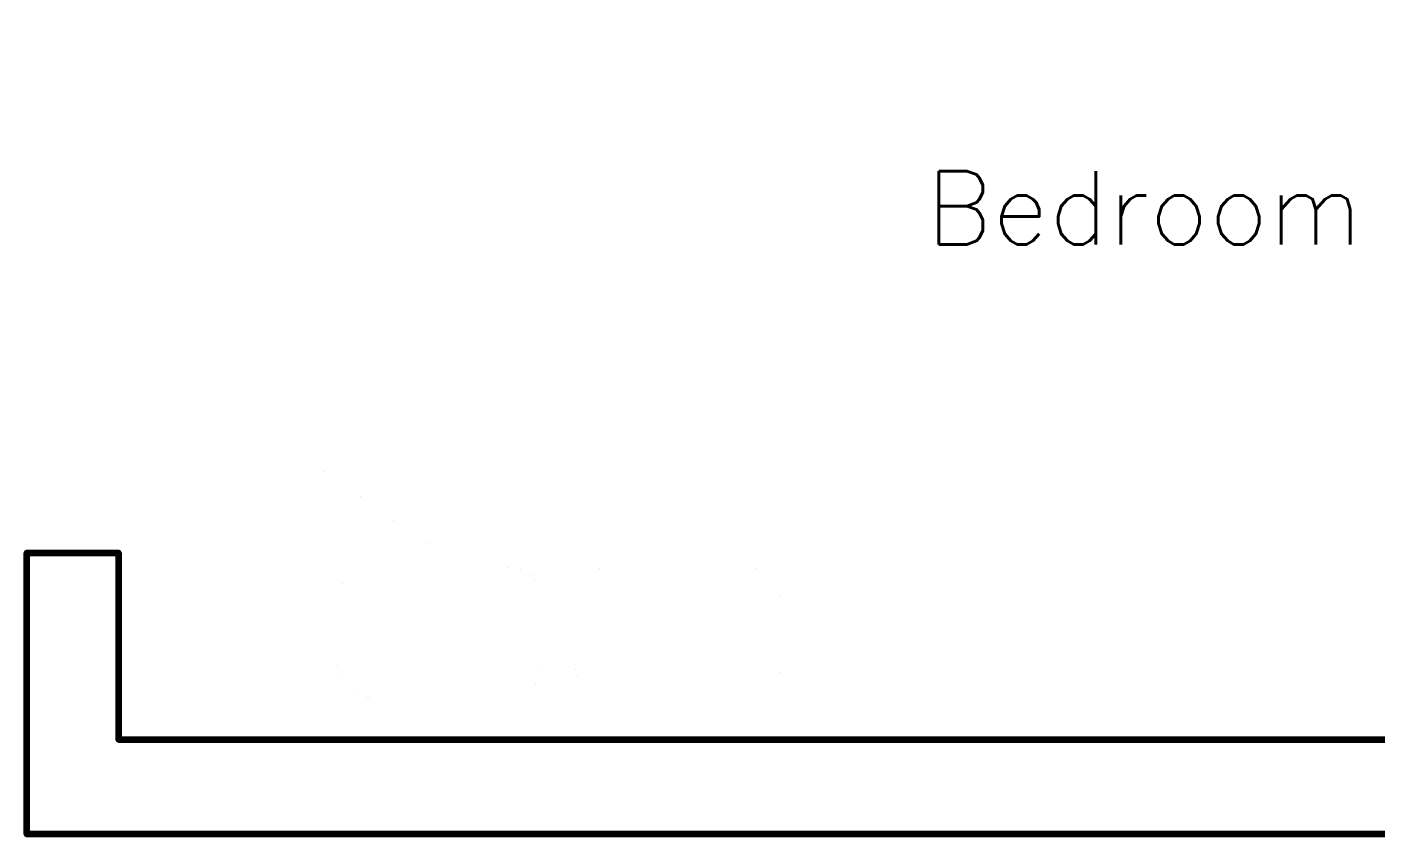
# Model space of a CAD drawing. Header units: metres. Extents: x -7.3 to 2.8, y -2.8 to 6.
# Drawn here: x -7.288 to -3.61, y -2.757 to -0.556 of the extents above; entities that cross this region are included whole.
import ezdxf
from ezdxf.enums import TextEntityAlignment as Align

# ---------------------------------------------------------------- set-up
doc = ezdxf.new("R2010")
doc.units = ezdxf.units.M
doc.header["$LTSCALE"] = 10
doc.layers.get('0').update_dxf_attribs({"linetype": 'CONTINUOUS', "lineweight": 100})
for name, color, linetype, lineweight in [('roomitems', 2, 'CONTINUOUS', 100), ('texts', 5, 'CONTINUOUS', 100), ('walls', 8, 'CONTINUOUS', 100), ('windows', 3, 'CONTINUOUS', 100)]:
    doc.layers.add(name, color=color, linetype=linetype, lineweight=lineweight)
doc.styles.get("Standard").update_dxf_attribs({"font": 'txt', "width": 0.75, "bigfont": 'bigfont.shx'})

# ---------------------------------------------------------------- blocks, each defined once
blk = doc.blocks.new('W-1-1')
at = {"color": 0}
for points, const_width in [([(-597.8, 60), (-717.3, 60)], 0.01), ([(-717.3, 60), (-717.3, 50)], 0.01), ([(-597.8, 60), (-717.3, 60)], 0.01), ([(-710.6, 60), (-717.3, 60)], 0.01), ([(-717.3, 60), (-717.3, 50)], 0.01), ([(-717.3, 50), (-717.3, 40)], 0.01), ([(-717.3, 50), (-717.3, 40)], 0.01), ([(-717.3, 40), (-717.3, 30)], 0.01), ([(-717.3, 40), (-717.3, 30)], 0.01), ([(-704, 60), (-710.6, 60)], 0.01), ([(-697.3, 60), (-704, 60)], 0.01), ([(-690.6, 60), (-697.3, 60)], 0.01), ([(-684, 60), (-690.6, 60)], 0.01), ([(-677.3, 60), (-684, 60)], 0.01), ([(-670.6, 60), (-677.3, 60)], 0.01), ([(-664, 60), (-670.6, 60)], 0.01), ([(-657.3, 60), (-664, 60)], 0.01), ([(-650.6, 60), (-657.3, 60)], 0.01), ([(-644, 60), (-650.6, 60)], 0.01), ([(-637.3, 60), (-644, 60)], 0.01), ([(-637.3, 60), (-637.3, 60)], 0.01), ([(-478.2, 60), (-597.8, 60)], 0.01), ([(-478.2, 60), (-597.8, 60)], 0.01), ([(-358.7, 60), (-478.2, 60)], 0.01), ([(-358.7, 60), (-478.2, 60)], 0.01), ([(-239.1, 60), (-358.7, 60)], 0.01), ([(-239.1, 60), (-358.7, 60)], 0.01), ([(-119.6, 60), (-239.1, 60)], 0.01), ([(-119.6, 60), (-239.1, 60)], 0.01), ([(0, 60), (-119.6, 60)], 0.01), ([(0, 60), (-119.6, 60)], 0.01), ([(119.6, 60), (0, 60)], 0.01), ([(119.6, 60), (0, 60)], 0.01), ([(239.1, 60), (119.6, 60)], 0.01), ([(239.1, 60), (119.6, 60)], 0.01), ([(358.7, 60), (239.1, 60)], 0.01), ([(358.7, 60), (239.1, 60)], 0.01), ([(478.2, 60), (358.7, 60)], 0.01), ([(478.2, 60), (358.7, 60)], 0.01), ([(597.8, 60), (478.2, 60)], 0.01), ([(597.8, 60), (478.2, 60)], 0.01), ([(717.3, 60), (597.8, 60)], 0.01), ([(717.3, 60), (597.8, 60)], 0.01), ([(644, 60), (637.3, 60)], 0.01), ([(650.6, 60), (644, 60)], 0.01), ([(657.3, 60), (650.6, 60)], 0.01), ([(664, 60), (657.3, 60)], 0.01), ([(670.6, 60), (664, 60)], 0.01), ([(677.3, 60), (670.6, 60)], 0.01), ([(684, 60), (677.3, 60)], 0.01), ([(690.6, 60), (684, 60)], 0.01), ([(697.3, 60), (690.6, 60)], 0.01), ([(704, 60), (697.3, 60)], 0.01), ([(710.6, 60), (704, 60)], 0.01), ([(717.3, 60), (710.6, 60)], 0.01), ([(717.3, 50), (717.3, 60)], 0.01), ([(717.3, 60), (717.3, 60)], 0.01), ([(717.3, 50), (717.3, 60)], 0.01), ([(717.3, 40), (717.3, 50)], 0.01), ([(717.3, 40), (717.3, 50)], 0.01), ([(717.3, 30), (717.3, 40)], 0.01), ([(717.3, 30), (717.3, 40)], 0.01), ([(-717.3, 30), (-717.3, 20)], 0.01), ([(-717.3, 30), (-717.3, 20)], 0.01), ([(-717.3, 20), (-717.3, 10)], 0.01), ([(-717.3, 20), (-717.3, 10)], 0.01), ([(-717.3, 10), (-717.3, 0)], 0.01), ([(-717.3, 10), (-717.3, 0)], 0.01), ([(-717.3, 0), (-717.3, -10)], 0.01), ([(-717.3, 0), (-717.3, 0)], 0.01), ([(-717.3, 0), (-597.8, 0)], 0.01), ([(-717.3, 0), (-717.3, -10)], 0.01), ([(-717.3, 0), (-717.3, 0)], 0.04), ([(-717.3, 0), (-710.6, 0)], 0.04), ([(-710.6, 0), (-704, 0)], 0.04), ([(-704, 0), (-697.3, 0)], 0.04), ([(-697.3, 0), (-690.6, 0)], 0.04), ([(-690.6, 0), (-684, 0)], 0.04), ([(-684, 0), (-677.3, 0)], 0.04), ([(-677.3, 0), (-670.6, 0)], 0.04), ([(-670.6, 0), (-664, 0)], 0.04), ([(-664, 0), (-657.3, 0)], 0.04), ([(-657.3, 0), (-650.6, 0)], 0.04), ([(-650.6, 0), (-644, 0)], 0.04), ([(-644, 0), (-637.3, 0)], 0.04), ([(-597.8, 0), (-478.2, 0)], 0.01), ([(-478.2, 0), (-358.7, 0)], 0.01), ([(-358.7, 0), (-239.1, 0)], 0.01), ([(-239.1, 0), (-119.6, 0)], 0.01), ([(-119.6, 0), (0, 0)], 0.01), ([(0, 0), (119.6, 0)], 0.01), ([(119.6, 0), (239.1, 0)], 0.01), ([(239.1, 0), (358.7, 0)], 0.01), ([(358.7, 0), (478.2, 0)], 0.01), ([(478.2, 0), (597.8, 0)], 0.01), ([(597.8, 0), (717.3, 0)], 0.01), ([(637.3, 0), (637.3, 0)], 0.04), ([(637.3, 0), (644, 0)], 0.04), ([(644, 0), (650.6, 0)], 0.04), ([(650.6, 0), (657.3, 0)], 0.04), ([(657.3, 0), (664, 0)], 0.04), ([(664, 0), (670.6, 0)], 0.04), ([(670.6, 0), (677.3, 0)], 0.04), ([(677.3, 0), (684, 0)], 0.04), ([(684, 0), (690.6, 0)], 0.04), ([(690.6, 0), (697.3, 0)], 0.04), ([(697.3, 0), (704, 0)], 0.04), ([(704, 0), (710.6, 0)], 0.04), ([(710.6, 0), (717.3, 0)], 0.04), ([(717.3, 20), (717.3, 30)], 0.01), ([(717.3, 20), (717.3, 30)], 0.01), ([(717.3, 10), (717.3, 20)], 0.01), ([(717.3, 10), (717.3, 20)], 0.01), ([(717.3, 0), (717.3, 10)], 0.01), ([(717.3, 0), (717.3, 10)], 0.01), ([(717.3, -10), (717.3, 0)], 0.01), ([(717.3, -10), (717.3, 0)], 0.01), ([(-717.3, -10), (-717.3, -20)], 0.01), ([(-717.3, -10), (-717.3, -20)], 0.01), ([(-717.3, -20), (-717.3, -30)], 0.01), ([(-717.3, -20), (-717.3, -30)], 0.01), ([(-717.3, -30), (-717.3, -40)], 0.01), ([(-717.3, -30), (-717.3, -40)], 0.01), ([(717.3, -20), (717.3, -10)], 0.01), ([(717.3, -20), (717.3, -10)], 0.01), ([(717.3, -30), (717.3, -20)], 0.01), ([(717.3, -30), (717.3, -20)], 0.01), ([(717.3, -40), (717.3, -30)], 0.01), ([(717.3, -40), (717.3, -30)], 0.01), ([(-717.3, -40), (-717.3, -50)], 0.01), ([(-717.3, -40), (-717.3, -50)], 0.01), ([(-717.3, -50), (-717.3, -60)], 0.01), ([(-717.3, -50), (-717.3, -60)], 0.01), ([(-717.3, -60), (-717.3, -60)], 0.01), ([(-717.3, -60), (-597.8, -60)], 0.01), ([(-717.3, -60), (-717.3, -60)], 0.01), ([(-717.3, -60), (-717.3, -60)], 0.01), ([(-717.3, -60), (-717.3, -60)], 0.01), ([(-717.3, -60), (-717.3, -60)], 0.01), ([(-717.3, -60), (-717.3, -60)], 0.01), ([(-717.3, -60), (-717.3, -60)], 0.01), ([(-717.3, -60), (-717.3, -60)], 0.01), ([(-717.3, -60), (-717.3, -60)], 0.01), ([(-717.3, -60), (-717.3, -60)], 0.01), ([(-717.3, -60), (-717.3, -60)], 0.01), ([(-717.3, -60), (-717.3, -60)], 0.01), ([(-717.3, -60), (-717.3, -60)], 0.01), ([(-717.3, -60), (-717.3, -60)], 0.01), ([(-717.3, -60), (-717.3, -60)], 0.01), ([(-717.3, -60), (-717.3, -60)], 0.01), ([(-717.3, -60), (-597.8, -60)], 0.01), ([(-717.3, -60), (-710.6, -60)], 0.01), ([(-710.6, -60), (-704, -60)], 0.01), ([(-704, -60), (-697.3, -60)], 0.01), ([(-697.3, -60), (-690.6, -60)], 0.01), ([(-690.6, -60), (-684, -60)], 0.01), ([(-684, -60), (-677.3, -60)], 0.01), ([(-677.3, -60), (-670.6, -60)], 0.01), ([(-670.6, -60), (-664, -60)], 0.01), ([(-664, -60), (-657.3, -60)], 0.01), ([(-657.3, -60), (-650.6, -60)], 0.01), ([(-650.6, -60), (-644, -60)], 0.01), ([(-644, -60), (-637.3, -60)], 0.01), ([(-597.8, -60), (-478.2, -60)], 0.01), ([(-597.8, -60), (-478.2, -60)], 0.01), ([(-478.2, -60), (-358.7, -60)], 0.01), ([(-478.2, -60), (-358.7, -60)], 0.01), ([(-358.7, -60), (-239.1, -60)], 0.01), ([(-358.7, -60), (-239.1, -60)], 0.01), ([(-239.1, -60), (-119.6, -60)], 0.01), ([(-239.1, -60), (-119.6, -60)], 0.01), ([(-119.6, -60), (0, -60)], 0.01), ([(-119.6, -60), (0, -60)], 0.01), ([(0, -60), (119.6, -60)], 0.01), ([(0, -60), (119.6, -60)], 0.01), ([(119.6, -60), (239.1, -60)], 0.01), ([(119.6, -60), (239.1, -60)], 0.01), ([(239.1, -60), (358.7, -60)], 0.01), ([(239.1, -60), (358.7, -60)], 0.01), ([(358.7, -60), (478.2, -60)], 0.01), ([(358.7, -60), (478.2, -60)], 0.01), ([(478.2, -60), (597.8, -60)], 0.01), ([(478.2, -60), (597.8, -60)], 0.01), ([(597.8, -60), (717.3, -60)], 0.01), ([(597.8, -60), (717.3, -60)], 0.01), ([(637.3, -60), (637.3, -60)], 0.01), ([(637.3, -60), (644, -60)], 0.01), ([(644, -60), (650.6, -60)], 0.01), ([(650.6, -60), (657.3, -60)], 0.01), ([(657.3, -60), (664, -60)], 0.01), ([(664, -60), (670.6, -60)], 0.01), ([(670.6, -60), (677.3, -60)], 0.01), ([(677.3, -60), (684, -60)], 0.01), ([(684, -60), (690.6, -60)], 0.01), ([(690.6, -60), (697.3, -60)], 0.01), ([(697.3, -60), (704, -60)], 0.01), ([(704, -60), (710.6, -60)], 0.01), ([(710.6, -60), (717.3, -60)], 0.01), ([(717.3, -50), (717.3, -40)], 0.01), ([(717.3, -50), (717.3, -40)], 0.01), ([(717.3, -60), (717.3, -50)], 0.01), ([(717.3, -60), (717.3, -50)], 0.01)]:
    blk.add_lwpolyline(points, dxfattribs=dict(at, const_width=const_width))
blk = doc.blocks.new('F-1-0')
at = {"color": 0, "const_width": 0.01}
for points in [[(-680, 960), (-680, 960)], [(-680, 960), (-565.8, 960)], [(-680, 955.2), (-680, 960)], [(-680, 960), (-680, 960)], [(-680, 960), (-680, 960)], [(-565.8, 960), (-451.7, 960)], [(-451.7, 960), (-337.5, 960)], [(-337.5, 960), (-223.3, 960)], [(-223.3, 960), (-109.2, 960)], [(-109.2, 960), (5, 960)], [(5, 960), (119.2, 960)], [(119.2, 960), (233.3, 960)], [(233.3, 960), (347.5, 960)], [(347.5, 960), (461.7, 960)], [(461.7, 960), (575.8, 960)], [(575.8, 960), (690, 960)], [(690, 960), (690, 955.2)], [(-680, 950.5), (-680, 955.2)], [(-680, 945.7), (-680, 950.5)], [(-680, 941), (-680, 945.7)], [(-680, 936.2), (-680, 941)], [(-680, 931.5), (-680, 936.2)], [(-680, 926.7), (-680, 931.5)], [(-680, 922), (-680, 926.7)], [(-680, 917.2), (-680, 922)], [(690, 955.2), (690, 950.5)], [(690, 950.5), (690, 945.7)], [(690, 945.7), (690, 941)], [(690, 941), (690, 936.2)], [(690, 936.2), (690, 931.5)], [(690, 931.5), (690, 926.7)], [(690, 926.7), (690, 922)], [(690, 922), (690, 917.2)], [(-680, 912.5), (-680, 917.2)], [(-680, 907.7), (-680, 912.5)], [(-680, 903), (-680, 907.7)], [(-680, 903), (-680, 903)], [(-680, 903), (-565.8, 903)], [(-680, 753.2), (-680, 903)], [(-680, 903), (-680, 903)], [(-680, 903), (-680, 903)], [(-565.8, 903), (-680, 903)], [(-680, 903), (-680, 903)], [(-680, 903), (-680, 753.3)], [(-565.8, 903), (-680, 903)], [(-565.8, 903), (-451.7, 903)], [(-451.7, 903), (-565.8, 903)], [(-451.7, 903), (-565.8, 903)], [(-451.7, 903), (-337.5, 903)], [(-337.5, 903), (-451.7, 903)], [(-337.5, 903), (-451.7, 903)], [(-337.5, 903), (-223.3, 903)], [(-223.3, 903), (-337.5, 903)], [(-223.3, 903), (-337.5, 903)], [(-223.3, 903), (-109.2, 903)], [(-109.2, 903), (-223.3, 903)], [(-109.2, 903), (-223.3, 903)], [(-109.2, 903), (5, 903)], [(5, 903), (-109.2, 903)], [(5, 903), (-109.2, 903)], [(5, 903), (119.2, 903)], [(119.2, 903), (5, 903)], [(119.2, 903), (5, 903)], [(119.2, 903), (233.3, 903)], [(233.3, 903), (119.2, 903)], [(233.3, 903), (119.2, 903)], [(233.3, 903), (347.5, 903)], [(347.5, 903), (233.3, 903)], [(347.5, 903), (233.3, 903)], [(347.5, 903), (461.7, 903)], [(461.7, 903), (347.5, 903)], [(461.7, 903), (347.5, 903)], [(461.7, 903), (575.8, 903)], [(575.8, 903), (461.7, 903)], [(575.8, 903), (461.7, 903)], [(575.8, 903), (690, 903)], [(690, 903), (575.8, 903)], [(690, 903), (575.8, 903)], [(690, 917.2), (690, 912.5)], [(690, 912.5), (690, 907.7)], [(690, 907.7), (690, 903)], [(690, 903), (690, 753.2)], [(690, 753.3), (690, 903)], [(690, 903), (690, 903)], [(-575.4, 804.4), (-567.5, 813.5)], [(-567.5, 813.5), (-558.4, 821.4)], [(-558.4, 821.4), (-548.4, 828.2)], [(-548.4, 828.2), (-537.6, 833.6)], [(-537.6, 833.6), (-526, 837.6)], [(-526, 837.6), (-513.8, 840.1)], [(-513.8, 840.1), (-501, 841)], [(-501, 841), (-501, 841)], [(-501, 841), (-469.9, 841)], [(-501, 841), (-501, 841)], [(-501, 841), (-501, 841)], [(-501, 841), (-501, 841)], [(-501, 841), (-501, 841)], [(-501, 841), (-501, 841)], [(-501, 841), (-501, 841)], [(-501, 841), (-501, 841)], [(-501, 841), (-501, 841)], [(-501, 841), (-501, 841)], [(-501, 841), (-501, 841)], [(-501, 841), (-501, 841)], [(-501, 841), (-501, 841)], [(-501, 841), (-501, 841)], [(-501, 841), (-501, 841)], [(-469.9, 841), (-438.8, 841)], [(-438.8, 841), (-407.8, 841)], [(-407.8, 841), (-376.7, 841)], [(-376.7, 841), (-345.6, 841)], [(-345.6, 841), (-314.5, 841)], [(-314.5, 841), (-283.4, 841)], [(-283.4, 841), (-252.3, 841)], [(-252.3, 841), (-221.3, 841)], [(-221.3, 841), (-190.2, 841)], [(-190.2, 841), (-159.1, 841)], [(-159.1, 841), (-128, 841)], [(-128, 841), (-115.2, 840.1)], [(-115.2, 840.1), (-103, 837.6)], [(-103, 837.6), (-91.4, 833.6)], [(-91.4, 833.6), (-80.6, 828.2)], [(-80.6, 828.2), (-70.6, 821.4)], [(-70.6, 821.4), (-61.5, 813.5)], [(-61.5, 813.5), (-53.6, 804.4)], [(74.6, 804.4), (82.5, 813.5)], [(82.5, 813.5), (91.6, 821.4)], [(91.6, 821.4), (101.6, 828.2)], [(101.6, 828.2), (112.4, 833.6)], [(112.4, 833.6), (124, 837.6)], [(124, 837.6), (136.2, 840.1)], [(136.2, 840.1), (149, 841)], [(149, 841), (149, 841)], [(149, 841), (180, 841)], [(149, 841), (149, 841)], [(149, 841), (149, 841)], [(149, 841), (149, 841)], [(149, 841), (149, 841)], [(149, 841), (149, 841)], [(149, 841), (149, 841)], [(149, 841), (149, 841)], [(149, 841), (149, 841)], [(149, 841), (149, 841)], [(149, 841), (149, 841)], [(149, 841), (149, 841)], [(149, 841), (149, 841)], [(149, 841), (149, 841)], [(149, 841), (149, 841)], [(180, 841), (211, 841)], [(211, 841), (242, 841)], [(242, 841), (273, 841)], [(273, 841), (304, 841)], [(304, 841), (335, 841)], [(335, 841), (366, 841)], [(366, 841), (397, 841)], [(397, 841), (428, 841)], [(428, 841), (459, 841)], [(459, 841), (490, 841)], [(490, 841), (521, 841)], [(521, 841), (533.8, 840.1)], [(533.8, 840.1), (546, 837.6)], [(546, 837.6), (557.6, 833.6)], [(557.6, 833.6), (568.4, 828.2)], [(568.4, 828.2), (578.4, 821.4)], [(578.4, 821.4), (587.5, 813.5)], [(587.5, 813.5), (595.4, 804.4)], [(-591.6, 772), (-587.6, 783.6)], [(-587.6, 783.6), (-582.2, 794.4)], [(-582.2, 794.4), (-575.4, 804.4)], [(-53.6, 804.4), (-46.8, 794.4)], [(-46.8, 794.4), (-41.4, 783.6)], [(-41.4, 783.6), (-37.4, 772)], [(58.4, 772), (62.4, 783.6)], [(62.4, 783.6), (67.8, 794.4)], [(67.8, 794.4), (74.6, 804.4)], [(595.4, 804.4), (602.2, 794.4)], [(602.2, 794.4), (607.6, 783.6)], [(607.6, 783.6), (611.6, 772)], [(-680, 603.5), (-680, 753.2)], [(-680, 753.3), (-680, 603.7)], [(-595, 747), (-594.1, 759.8)], [(-595, 733), (-595, 747)], [(-594.1, 759.8), (-591.6, 772)], [(-37.4, 772), (-34.9, 759.8)], [(-34.9, 759.8), (-34, 747)], [(-34, 747), (-34, 733)], [(55, 747), (55.9, 759.8)], [(55, 733), (55, 747)], [(55.9, 759.8), (58.4, 772)], [(611.6, 772), (614.1, 759.8)], [(614.1, 759.8), (615, 747)], [(615, 747), (615, 733)], [(690, 753.2), (690, 603.5)], [(690, 603.7), (690, 753.3)], [(-595, 719), (-595, 733)], [(-595, 705), (-595, 719)], [(-595, 691), (-595, 705)], [(-34, 733), (-34, 719)], [(-34, 719), (-34, 705)], [(-34, 705), (-34, 691)], [(55, 719), (55, 733)], [(55, 705), (55, 719)], [(55, 691), (55, 705)], [(615, 733), (615, 719)], [(615, 719), (615, 705)], [(615, 705), (615, 691)], [(-595, 677), (-595, 691)], [(-595, 663), (-595, 677)], [(-595, 649), (-595, 663)], [(-34, 691), (-34, 677)], [(-34, 677), (-34, 663)], [(-34, 663), (-34, 649)], [(55, 677), (55, 691)], [(55, 663), (55, 677)], [(55, 649), (55, 663)], [(615, 691), (615, 677)], [(615, 677), (615, 663)], [(615, 663), (615, 649)], [(-595, 635), (-595, 649)], [(-595, 621), (-595, 635)], [(-34, 649), (-34, 635)], [(-34, 635), (-34, 621)], [(55, 635), (55, 649)], [(55, 621), (55, 635)], [(615, 649), (615, 635)], [(615, 635), (615, 621)], [(-680, 603.7), (-680, 454)], [(-680, 453.8), (-680, 603.5)], [(-595, 607), (-595, 621)], [(-595, 593), (-595, 607)], [(-595, 579), (-595, 593)], [(-34, 621), (-34, 607)], [(-34, 607), (-34, 593)], [(-34, 593), (-34, 579)], [(55, 607), (55, 621)], [(55, 593), (55, 607)], [(55, 579), (55, 593)], [(615, 621), (615, 607)], [(615, 607), (615, 593)], [(615, 593), (615, 579)], [(690, 454), (690, 603.7)], [(690, 603.5), (690, 453.8)], [(-594.1, 566.2), (-595, 579)], [(-591.6, 554), (-594.1, 566.2)], [(-587.6, 542.4), (-591.6, 554)], [(-37.4, 554), (-41.4, 542.4)], [(-34.9, 566.2), (-37.4, 554)], [(-34, 579), (-34.9, 566.2)], [(55.9, 566.2), (55, 579)], [(58.4, 554), (55.9, 566.2)], [(62.4, 542.4), (58.4, 554)], [(611.6, 554), (607.6, 542.4)], [(614.1, 566.2), (611.6, 554)], [(615, 579), (614.1, 566.2)], [(-582.2, 531.6), (-587.6, 542.4)], [(-575.4, 521.6), (-582.2, 531.6)], [(-567.5, 512.5), (-575.4, 521.6)], [(-53.6, 521.6), (-61.5, 512.5)], [(-46.8, 531.6), (-53.6, 521.6)], [(-41.4, 542.4), (-46.8, 531.6)], [(67.8, 531.6), (62.4, 542.4)], [(74.6, 521.6), (67.8, 531.6)], [(82.5, 512.5), (74.6, 521.6)], [(595.4, 521.6), (587.5, 512.5)], [(602.2, 531.6), (595.4, 521.6)], [(607.6, 542.4), (602.2, 531.6)], [(-558.4, 504.6), (-567.5, 512.5)], [(-548.4, 497.8), (-558.4, 504.6)], [(-537.6, 492.4), (-548.4, 497.8)], [(-526, 488.4), (-537.6, 492.4)], [(-513.8, 485.9), (-526, 488.4)], [(-501, 485), (-513.8, 485.9)], [(-469.9, 485), (-501, 485)], [(-438.8, 485), (-469.9, 485)], [(-407.8, 485), (-438.8, 485)], [(-376.7, 485), (-407.8, 485)], [(-345.6, 485), (-376.7, 485)], [(-314.5, 485), (-345.6, 485)], [(-283.4, 485), (-314.5, 485)], [(-252.3, 485), (-283.4, 485)], [(-221.3, 485), (-252.3, 485)], [(-190.2, 485), (-221.3, 485)], [(-159.1, 485), (-190.2, 485)], [(-128, 485), (-159.1, 485)], [(-115.2, 485.9), (-128, 485)], [(-103, 488.4), (-115.2, 485.9)], [(-91.4, 492.4), (-103, 488.4)], [(-80.6, 497.8), (-91.4, 492.4)], [(-70.6, 504.6), (-80.6, 497.8)], [(-61.5, 512.5), (-70.6, 504.6)], [(91.6, 504.6), (82.5, 512.5)], [(101.6, 497.8), (91.6, 504.6)], [(112.4, 492.4), (101.6, 497.8)], [(124, 488.4), (112.4, 492.4)], [(136.2, 485.9), (124, 488.4)], [(149, 485), (136.2, 485.9)], [(180, 485), (149, 485)], [(211, 485), (180, 485)], [(242, 485), (211, 485)], [(273, 485), (242, 485)], [(304, 485), (273, 485)], [(335, 485), (304, 485)], [(366, 485), (335, 485)], [(397, 485), (366, 485)], [(428, 485), (397, 485)], [(459, 485), (428, 485)], [(490, 485), (459, 485)], [(521, 485), (490, 485)], [(533.8, 485.9), (521, 485)], [(546, 488.4), (533.8, 485.9)], [(557.6, 492.4), (546, 488.4)], [(568.4, 497.8), (557.6, 492.4)], [(578.4, 504.6), (568.4, 497.8)], [(587.5, 512.5), (578.4, 504.6)], [(-680, 454), (-680, 304.3)], [(-680, 304), (-680, 453.8)], [(690, 304.3), (690, 454)], [(690, 453.8), (690, 304)], [(-680, 431), (-680, 431)], [(-680, 431), (-593.7, 431)], [(-593.7, 431), (-507.3, 431)], [(-507.3, 431), (-421, 431)], [(-421, 431), (-334.7, 431)], [(-334.7, 431), (-248.3, 431)], [(-248.3, 431), (-162, 431)], [(-162, 431), (-75.7, 431)], [(-75.7, 431), (10.7, 431)], [(10.7, 431), (97, 431)], [(97, 431), (183.3, 431)], [(183.3, 431), (269.7, 431)], [(269.7, 431), (356, 431)], [(356, 431), (356, 431)], [(356, 431), (356, 411.3)], [(383.8, 411.3), (356, 431)], [(356, 411.3), (356, 391.7)], [(411.7, 391.7), (383.8, 411.3)], [(356, 391.7), (356, 372)], [(356, 372), (356, 352.3)], [(439.5, 372), (411.7, 391.7)], [(467.3, 352.3), (439.5, 372)], [(356, 352.3), (356, 332.7)], [(356, 332.7), (356, 313)], [(495.2, 332.7), (467.3, 352.3)], [(523, 313), (495.2, 332.7)], [(-680, 304.3), (-680, 154.7)], [(-680, 154.3), (-680, 304)], [(356, 313), (356, 293.3)], [(550.8, 293.3), (523, 313)], [(690, 154.7), (690, 304.3)], [(690, 304), (690, 154.3)], [(356, 293.3), (356, 273.7)], [(356, 273.7), (356, 254)], [(578.7, 273.7), (550.8, 293.3)], [(606.5, 254), (578.7, 273.7)], [(356, 254), (356, 234.3)], [(356, 234.3), (356, 214.7)], [(634.3, 234.3), (606.5, 254)], [(662.2, 214.7), (634.3, 234.3)], [(356, 214.7), (356, 195)], [(356, 195), (356, 195)], [(356, 195), (383.8, 195)], [(383.8, 195), (411.7, 195)], [(411.7, 195), (439.5, 195)], [(439.5, 195), (467.3, 195)], [(467.3, 195), (495.2, 195)], [(495.2, 195), (523, 195)], [(523, 195), (550.8, 195)], [(550.8, 195), (578.7, 195)], [(578.7, 195), (606.5, 195)], [(606.5, 195), (634.3, 195)], [(634.3, 195), (662.2, 195)], [(690, 195), (662.2, 214.7)], [(662.2, 195), (690, 195)], [(690, 195), (690, 195)], [(-680, 154.7), (-680, 5)], [(-680, 4.5), (-680, 154.3)], [(690, 5), (690, 154.7)], [(690, 154.3), (690, 4.5)], [(-680, 5), (-680, -144.7)], [(-680, -145.2), (-680, 4.5)], [(690, -144.7), (690, 5)], [(690, 4.5), (690, -145.2)], [(-680, -144.7), (-680, -294.3)], [(-680, -295), (-680, -145.2)], [(690, -294.3), (690, -144.7)], [(690, -145.2), (690, -295)], [(-680, -294.3), (-680, -444)], [(-680, -444.7), (-680, -295)], [(690, -444), (690, -294.3)], [(690, -295), (690, -444.7)], [(-680, -444), (-680, -593.7)], [(-680, -594.5), (-680, -444.7)], [(690, -593.7), (690, -444)], [(690, -444.7), (690, -594.5)], [(-680, -593.7), (-680, -743.3)], [(-680, -744.2), (-680, -594.5)], [(690, -743.3), (690, -593.7)], [(690, -594.5), (690, -744.2)], [(-680, -743.3), (-680, -893)], [(-680, -894), (-680, -744.2)], [(690, -893), (690, -743.3)], [(690, -744.2), (690, -894)], [(-680, -893), (-680, -893)], [(-680, -893), (-565.8, -893)], [(-680, -893), (-680, -893)], [(-680, -893), (-565.8, -893)], [(-680, -897.7), (-680, -893)], [(-680, -893), (-680, -893)], [(-680, -893), (-680, -893)], [(-565.8, -894), (-680, -894)], [(-680, -902.5), (-680, -897.7)], [(-680, -907.2), (-680, -902.5)], [(-680, -912), (-680, -907.2)], [(-680, -916.8), (-680, -912)], [(-680, -921.5), (-680, -916.8)], [(-565.8, -893), (-451.7, -893)], [(-565.8, -893), (-451.7, -893)], [(-451.7, -894), (-565.8, -894)], [(-451.7, -893), (-337.5, -893)], [(-451.7, -893), (-337.5, -893)], [(-337.5, -894), (-451.7, -894)], [(-337.5, -893), (-223.3, -893)], [(-337.5, -893), (-223.3, -893)], [(-223.3, -894), (-337.5, -894)], [(-223.3, -893), (-109.2, -893)], [(-223.3, -893), (-109.2, -893)], [(-109.2, -894), (-223.3, -894)], [(-109.2, -893), (5, -893)], [(-109.2, -893), (5, -893)], [(5, -894), (-109.2, -894)], [(5, -893), (119.2, -893)], [(5, -893), (119.2, -893)], [(119.2, -894), (5, -894)], [(119.2, -893), (233.3, -893)], [(119.2, -893), (233.3, -893)], [(233.3, -894), (119.2, -894)], [(233.3, -893), (347.5, -893)], [(233.3, -893), (347.5, -893)], [(347.5, -894), (233.3, -894)], [(347.5, -893), (461.7, -893)], [(347.5, -893), (461.7, -893)], [(461.7, -894), (347.5, -894)], [(461.7, -893), (575.8, -893)], [(461.7, -893), (575.8, -893)], [(575.8, -894), (461.7, -894)], [(575.8, -893), (690, -893)], [(575.8, -893), (690, -893)], [(690, -894), (575.8, -894)], [(690, -893), (690, -893)], [(690, -893), (690, -897.7)], [(690, -897.7), (690, -902.5)], [(690, -902.5), (690, -907.2)], [(690, -907.2), (690, -912)], [(690, -912), (690, -916.8)], [(690, -916.8), (690, -921.5)], [(-680, -926.3), (-680, -921.5)], [(-680, -931), (-680, -926.3)], [(-680, -935.8), (-680, -931)], [(-680, -940.5), (-680, -935.8)], [(-680, -945.3), (-680, -940.5)], [(-680, -950), (-680, -945.3)], [(-565.8, -950), (-680, -950)], [(-451.7, -950), (-565.8, -950)], [(-337.5, -950), (-451.7, -950)], [(-223.3, -950), (-337.5, -950)], [(-109.2, -950), (-223.3, -950)], [(5, -950), (-109.2, -950)], [(119.2, -950), (5, -950)], [(233.3, -950), (119.2, -950)], [(347.5, -950), (233.3, -950)], [(461.7, -950), (347.5, -950)], [(575.8, -950), (461.7, -950)], [(690, -950), (575.8, -950)], [(690, -921.5), (690, -926.3)], [(690, -926.3), (690, -931)], [(690, -931), (690, -935.8)], [(690, -935.8), (690, -940.5)], [(690, -940.5), (690, -945.3)], [(690, -945.3), (690, -950)]]:
    blk.add_lwpolyline(points, dxfattribs=at)
blk = doc.blocks.new('F-1-1')
at = {"color": 0, "const_width": 0.01}
for points in [[(-1147.6, 289.1), (-1147.6, 289.1)], [(-1147.6, 289.1), (-956.3, 289.1)], [(-1147.6, 242.5), (-1147.6, 289.1)], [(-1147.6, 289.1), (-1147.6, 289.1)], [(-1147.6, 289.1), (-1147.6, 289.1)], [(-956.3, 289.1), (-765.1, 289.1)], [(-765.1, 289.1), (-573.8, 289.1)], [(-573.8, 289.1), (-382.5, 289.1)], [(-382.5, 289.1), (-191.3, 289.1)], [(-191.3, 289.1), (0, 289.1)], [(0, 289.1), (191.3, 289.1)], [(191.3, 289.1), (382.5, 289.1)], [(382.5, 289.1), (573.8, 289.1)], [(573.8, 289.1), (765.1, 289.1)], [(765.1, 289.1), (956.3, 289.1)], [(956.3, 289.1), (1147.6, 289.1)], [(1147.6, 289.1), (1147.6, 242.5)], [(-1147.6, 195.9), (-1147.6, 242.5)], [(1147.6, 242.5), (1147.6, 195.9)], [(-1147.6, 149.4), (-1147.6, 195.9)], [(1147.6, 195.9), (1147.6, 149.4)], [(-1147.6, 102.8), (-1147.6, 149.4)], [(1147.6, 149.4), (1147.6, 102.8)], [(-1147.6, 56.2), (-1147.6, 102.8)], [(1147.6, 102.8), (1147.6, 56.2)], [(-1147.6, 9.6), (-1147.6, 56.2)], [(1147.6, 56.2), (1147.6, 9.6)], [(-1147.6, -36.9), (-1147.6, 9.6)], [(1147.6, 9.6), (1147.6, -36.9)], [(-1147.6, -83.5), (-1147.6, -36.9)], [(1147.6, -36.9), (1147.6, -83.5)], [(-1147.6, -130.1), (-1147.6, -83.5)], [(1147.6, -83.5), (1147.6, -130.1)], [(-1147.6, -176.7), (-1147.6, -130.1)], [(1147.6, -130.1), (1147.6, -176.7)], [(-1147.6, -223.2), (-1147.6, -176.7)], [(1147.6, -176.7), (1147.6, -223.2)], [(-1147.6, -269.8), (-1147.6, -223.2)], [(1147.6, -223.2), (1147.6, -269.8)], [(-956.3, -269.8), (-1147.6, -269.8)], [(-1147.6, -269.8), (-1147.6, -269.8)], [(-1147.6, -269.8), (-956.3, -269.8)], [(-1147.6, -271.4), (-1147.6, -269.8)], [(-1147.6, -269.8), (-1147.6, -269.8)], [(-1147.6, -269.8), (-1147.6, -269.8)], [(-1147.6, -273), (-1147.6, -271.4)], [(-1147.6, -274.6), (-1147.6, -273)], [(-1147.6, -276.3), (-1147.6, -274.6)], [(-1147.6, -277.9), (-1147.6, -276.3)], [(-1147.6, -279.5), (-1147.6, -277.9)], [(-1147.6, -281.1), (-1147.6, -279.5)], [(-1147.6, -282.7), (-1147.6, -281.1)], [(-1147.6, -284.3), (-1147.6, -282.7)], [(-1147.6, -285.9), (-1147.6, -284.3)], [(-1147.6, -287.5), (-1147.6, -285.9)], [(-1147.6, -289.1), (-1147.6, -287.5)], [(-956.3, -289.1), (-1147.6, -289.1)], [(-765.1, -269.8), (-956.3, -269.8)], [(-956.3, -269.8), (-765.1, -269.8)], [(-765.1, -289.1), (-956.3, -289.1)], [(-573.8, -269.8), (-765.1, -269.8)], [(-765.1, -269.8), (-573.8, -269.8)], [(-573.8, -289.1), (-765.1, -289.1)], [(-382.5, -269.8), (-573.8, -269.8)], [(-573.8, -269.8), (-382.5, -269.8)], [(-382.5, -289.1), (-573.8, -289.1)], [(-483.5, -289.1), (-483.5, -289.1)], [(-483.5, -289.1), (-482.2, -289.1)], [(-483.5, -290.1), (-483.5, -289.1)], [(-483.5, -289.1), (-483.5, -289.1)], [(-483.5, -289.1), (-483.5, -289.1)], [(-483.5, -291), (-483.5, -290.1)], [(-483.5, -292), (-483.5, -291)], [(-483.5, -293), (-483.5, -292)], [(-483.5, -293.9), (-483.5, -293)], [(-483.5, -294.9), (-483.5, -293.9)], [(-482.2, -289.1), (-481, -289.1)], [(-481, -289.1), (-479.7, -289.1)], [(-479.7, -289.1), (-478.4, -289.1)], [(-478.4, -289.1), (-477.1, -289.1)], [(-477.1, -289.1), (-475.9, -289.1)], [(-475.9, -289.1), (-474.6, -289.1)], [(-474.6, -289.1), (-473.3, -289.1)], [(-473.3, -289.1), (-472, -289.1)], [(-472, -289.1), (-470.8, -289.1)], [(-470.8, -289.1), (-469.5, -289.1)], [(-469.5, -289.1), (-468.2, -289.1)], [(-468.2, -289.1), (-468.2, -290.1)], [(-468.2, -290.1), (-468.2, -291)], [(-468.2, -291), (-468.2, -292)], [(-468.2, -292), (-468.2, -293)], [(-468.2, -293), (-468.2, -293.9)], [(-468.2, -293.9), (-468.2, -294.9)], [(-191.3, -269.8), (-382.5, -269.8)], [(-382.5, -269.8), (-191.3, -269.8)], [(-382.5, -271.4), (-382.5, -269.8)], [(-382.5, -273), (-382.5, -271.4)], [(-382.5, -274.6), (-382.5, -273)], [(-382.5, -276.3), (-382.5, -274.6)], [(-382.5, -277.9), (-382.5, -276.3)], [(-382.5, -279.5), (-382.5, -277.9)], [(-382.5, -281.1), (-382.5, -279.5)], [(-382.5, -282.7), (-382.5, -281.1)], [(-382.5, -284.3), (-382.5, -282.7)], [(-382.5, -285.9), (-382.5, -284.3)], [(-382.5, -287.5), (-382.5, -285.9)], [(-382.5, -289.1), (-382.5, -287.5)], [(-191.3, -289.1), (-382.5, -289.1)], [(-382.5, -289.1), (-382.5, -289.1)], [(-296.8, -289.1), (-296.8, -289.1)], [(-296.8, -289.1), (-295.6, -289.1)], [(-296.8, -290.1), (-296.8, -289.1)], [(-296.8, -289.1), (-296.8, -289.1)], [(-296.8, -289.1), (-296.8, -289.1)], [(-296.8, -291), (-296.8, -290.1)], [(-296.8, -292), (-296.8, -291)], [(-296.8, -293), (-296.8, -292)], [(-296.8, -293.9), (-296.8, -293)], [(-296.8, -294.9), (-296.8, -293.9)], [(-295.6, -289.1), (-294.3, -289.1)], [(-294.3, -289.1), (-293, -289.1)], [(-293, -289.1), (-291.7, -289.1)], [(-291.7, -289.1), (-290.5, -289.1)], [(-290.5, -289.1), (-289.2, -289.1)], [(-289.2, -289.1), (-287.9, -289.1)], [(-287.9, -289.1), (-286.6, -289.1)], [(-286.6, -289.1), (-285.4, -289.1)], [(-285.4, -289.1), (-284.1, -289.1)], [(-284.1, -289.1), (-282.8, -289.1)], [(-282.8, -289.1), (-281.5, -289.1)], [(-281.5, -289.1), (-281.5, -290.1)], [(-281.5, -290.1), (-281.5, -291)], [(-281.5, -291), (-281.5, -292)], [(-281.5, -292), (-281.5, -293)], [(-281.5, -293), (-281.5, -293.9)], [(-281.5, -293.9), (-281.5, -294.9)], [(0, -269.8), (-191.3, -269.8)], [(-191.3, -269.8), (0, -269.8)], [(0, -289.1), (-191.3, -289.1)], [(191.3, -269.8), (0, -269.8)], [(0, -269.8), (191.3, -269.8)], [(191.3, -289.1), (0, -289.1)], [(382.5, -269.8), (191.3, -269.8)], [(191.3, -269.8), (382.5, -269.8)], [(382.5, -289.1), (191.3, -289.1)], [(573.8, -269.8), (382.5, -269.8)], [(382.5, -269.8), (573.8, -269.8)], [(382.5, -271.4), (382.5, -269.8)], [(382.5, -273), (382.5, -271.4)], [(382.5, -274.6), (382.5, -273)], [(382.5, -276.3), (382.5, -274.6)], [(382.5, -277.9), (382.5, -276.3)], [(382.5, -279.5), (382.5, -277.9)], [(382.5, -281.1), (382.5, -279.5)], [(382.5, -282.7), (382.5, -281.1)], [(382.5, -284.3), (382.5, -282.7)], [(382.5, -285.9), (382.5, -284.3)], [(382.5, -287.5), (382.5, -285.9)], [(382.5, -289.1), (382.5, -287.5)], [(573.8, -289.1), (382.5, -289.1)], [(382.5, -289.1), (382.5, -289.1)], [(468.2, -289.1), (468.2, -289.1)], [(468.2, -289.1), (469.5, -289.1)], [(468.2, -290.1), (468.2, -289.1)], [(468.2, -289.1), (468.2, -289.1)], [(468.2, -289.1), (468.2, -289.1)], [(468.2, -291), (468.2, -290.1)], [(468.2, -292), (468.2, -291)], [(468.2, -293), (468.2, -292)], [(468.2, -293.9), (468.2, -293)], [(468.2, -294.9), (468.2, -293.9)], [(469.5, -289.1), (470.8, -289.1)], [(470.8, -289.1), (472, -289.1)], [(472, -289.1), (473.3, -289.1)], [(473.3, -289.1), (474.6, -289.1)], [(474.6, -289.1), (475.9, -289.1)], [(475.9, -289.1), (477.1, -289.1)], [(477.1, -289.1), (478.4, -289.1)], [(478.4, -289.1), (479.7, -289.1)], [(479.7, -289.1), (481, -289.1)], [(481, -289.1), (482.2, -289.1)], [(482.2, -289.1), (483.5, -289.1)], [(483.5, -289.1), (483.5, -290.1)], [(483.5, -290.1), (483.5, -291)], [(483.5, -291), (483.5, -292)], [(483.5, -292), (483.5, -293)], [(483.5, -293), (483.5, -293.9)], [(483.5, -293.9), (483.5, -294.9)], [(765.1, -269.8), (573.8, -269.8)], [(573.8, -269.8), (765.1, -269.8)], [(765.1, -289.1), (573.8, -289.1)], [(956.3, -269.8), (765.1, -269.8)], [(765.1, -269.8), (956.3, -269.8)], [(956.3, -289.1), (765.1, -289.1)], [(1147.6, -269.8), (956.3, -269.8)], [(956.3, -269.8), (1147.6, -269.8)], [(1147.6, -289.1), (956.3, -289.1)], [(1147.6, -269.8), (1147.6, -271.4)], [(1147.6, -271.4), (1147.6, -273)], [(1147.6, -273), (1147.6, -274.6)], [(1147.6, -274.6), (1147.6, -276.3)], [(1147.6, -276.3), (1147.6, -277.9)], [(1147.6, -277.9), (1147.6, -279.5)], [(1147.6, -279.5), (1147.6, -281.1)], [(1147.6, -281.1), (1147.6, -282.7)], [(1147.6, -282.7), (1147.6, -284.3)], [(1147.6, -284.3), (1147.6, -285.9)], [(1147.6, -285.9), (1147.6, -287.5)], [(1147.6, -287.5), (1147.6, -289.1)], [(-486.6, -301.5), (-486.5, -301.4)], [(-486.6, -301.6), (-486.6, -301.5)], [(-486.6, -302.6), (-486.6, -301.6)], [(-486.6, -303.6), (-486.6, -302.6)], [(-486.6, -304.5), (-486.6, -303.6)], [(-486.6, -305.5), (-486.6, -304.5)], [(-486.6, -306.4), (-486.6, -305.5)], [(-486.6, -307.4), (-486.6, -306.4)], [(-486.6, -308.4), (-486.6, -307.4)], [(-486.6, -309.3), (-486.6, -308.4)], [(-486.6, -310.3), (-486.6, -309.3)], [(-486.6, -311.3), (-486.6, -310.3)], [(-486.6, -312.2), (-486.6, -311.3)], [(-486.6, -313.2), (-486.6, -312.2)], [(-486.6, -313.3), (-486.6, -313.2)], [(-486.5, -313.4), (-486.6, -313.3)], [(-486.5, -301.3), (-486.4, -301.1)], [(-486.5, -301.4), (-486.5, -301.3)], [(-486.5, -313.6), (-486.5, -313.4)], [(-486.4, -313.7), (-486.5, -313.6)], [(-486.4, -301.1), (-486.3, -301)], [(-486.3, -313.8), (-486.4, -313.7)], [(-486.3, -301), (-486.1, -300.9)], [(-486.1, -313.9), (-486.3, -313.8)], [(-486.1, -300.9), (-486, -300.9)], [(-486, -314), (-486.1, -313.9)], [(-486, -300.9), (-485.8, -300.8)], [(-485.8, -314), (-486, -314)], [(-485.8, -300.8), (-485.6, -300.7)], [(-485.6, -314.1), (-485.8, -314)], [(-485.6, -300.7), (-485.5, -300.7)], [(-485.5, -314.1), (-485.6, -314.1)], [(-485.5, -300.7), (-485.3, -300.7)], [(-485.3, -314.1), (-485.5, -314.1)], [(-485.3, -300.7), (-485, -300.7)], [(-485, -314.2), (-485.3, -314.1)], [(-485, -300.7), (-485, -300.7)], [(-485, -300.7), (-483.4, -300.7)], [(-485, -300.7), (-485, -300.7)], [(-485, -300.7), (-485, -300.7)], [(-485, -300.7), (-485, -300.7)], [(-485, -300.7), (-485, -300.7)], [(-485, -300.7), (-485, -300.7)], [(-485, -300.7), (-485, -300.7)], [(-485, -300.7), (-485, -300.7)], [(-485, -300.7), (-485, -300.7)], [(-485, -300.7), (-485, -300.7)], [(-485, -300.7), (-485, -300.7)], [(-485, -300.7), (-485, -300.7)], [(-485, -300.7), (-485, -300.7)], [(-485, -300.7), (-485, -300.7)], [(-485, -300.7), (-485, -300.7)], [(-483.4, -314.2), (-485, -314.2)], [(-483.5, -295.8), (-483.5, -294.9)], [(-483.5, -296.8), (-483.5, -295.8)], [(-483.5, -297.8), (-483.5, -296.8)], [(-483.5, -298.7), (-483.5, -297.8)], [(-483.5, -299.7), (-483.5, -298.7)], [(-483.5, -300.7), (-483.5, -299.7)], [(-482.2, -300.7), (-483.5, -300.7)], [(-483.4, -300.7), (-481.7, -300.7)], [(-481.7, -314.2), (-483.4, -314.2)], [(-481, -300.7), (-482.2, -300.7)], [(-481.7, -300.7), (-480.1, -300.7)], [(-480.1, -314.2), (-481.7, -314.2)], [(-479.7, -300.7), (-481, -300.7)], [(-480.1, -300.7), (-478.4, -300.7)], [(-478.4, -314.2), (-480.1, -314.2)], [(-478.4, -300.7), (-479.7, -300.7)], [(-477.1, -300.7), (-478.4, -300.7)], [(-478.4, -300.7), (-476.8, -300.7)], [(-476.8, -314.2), (-478.4, -314.2)], [(-475.9, -300.7), (-477.1, -300.7)], [(-476.8, -300.7), (-475.1, -300.7)], [(-475.1, -314.2), (-476.8, -314.2)], [(-474.6, -300.7), (-475.9, -300.7)], [(-475.1, -300.7), (-473.4, -300.7)], [(-473.4, -314.2), (-475.1, -314.2)], [(-473.3, -300.7), (-474.6, -300.7)], [(-473.4, -300.7), (-471.8, -300.7)], [(-471.8, -314.2), (-473.4, -314.2)], [(-472, -300.7), (-473.3, -300.7)], [(-470.8, -300.7), (-472, -300.7)], [(-471.8, -300.7), (-470.1, -300.7)], [(-470.1, -314.2), (-471.8, -314.2)], [(-469.5, -300.7), (-470.8, -300.7)], [(-470.1, -300.7), (-468.5, -300.7)], [(-468.5, -314.2), (-470.1, -314.2)], [(-468.2, -300.7), (-469.5, -300.7)], [(-468.5, -300.7), (-466.8, -300.7)], [(-466.8, -314.2), (-468.5, -314.2)], [(-468.2, -294.9), (-468.2, -295.8)], [(-468.2, -295.8), (-468.2, -296.8)], [(-468.2, -296.8), (-468.2, -297.8)], [(-468.2, -297.8), (-468.2, -298.7)], [(-468.2, -298.7), (-468.2, -299.7)], [(-468.2, -299.7), (-468.2, -300.7)], [(-466.8, -300.7), (-465.2, -300.7)], [(-465.2, -314.2), (-466.8, -314.2)], [(-465.2, -300.7), (-464.9, -300.7)], [(-464.9, -314.1), (-465.2, -314.2)], [(-464.9, -300.7), (-464.7, -300.7)], [(-464.7, -314.1), (-464.9, -314.1)], [(-464.7, -300.7), (-464.6, -300.7)], [(-464.6, -314.1), (-464.7, -314.1)], [(-464.6, -300.7), (-464.4, -300.8)], [(-464.4, -314), (-464.6, -314.1)], [(-464.4, -300.8), (-464.2, -300.9)], [(-464.2, -314), (-464.4, -314)], [(-464.2, -300.9), (-464.1, -300.9)], [(-464.1, -313.9), (-464.2, -314)], [(-464.1, -300.9), (-463.9, -301)], [(-463.9, -313.8), (-464.1, -313.9)], [(-463.9, -301), (-463.8, -301.1)], [(-463.8, -313.7), (-463.9, -313.8)], [(-463.8, -301.1), (-463.7, -301.3)], [(-463.7, -313.6), (-463.8, -313.7)], [(-463.7, -301.3), (-463.7, -301.4)], [(-463.7, -301.4), (-463.6, -301.5)], [(-463.6, -313.3), (-463.7, -313.4)], [(-463.7, -313.4), (-463.7, -313.6)], [(-463.6, -301.5), (-463.6, -301.6)], [(-463.6, -301.6), (-463.6, -302.6)], [(-463.6, -302.6), (-463.6, -303.6)], [(-463.6, -303.6), (-463.6, -304.5)], [(-463.6, -304.5), (-463.6, -305.5)], [(-463.6, -305.5), (-463.6, -306.4)], [(-463.6, -306.4), (-463.6, -307.4)], [(-463.6, -307.4), (-463.6, -308.4)], [(-463.6, -308.4), (-463.6, -309.3)], [(-463.6, -309.3), (-463.6, -310.3)], [(-463.6, -310.3), (-463.6, -311.3)], [(-463.6, -311.3), (-463.6, -312.2)], [(-463.6, -312.2), (-463.6, -313.2)], [(-463.6, -313.2), (-463.6, -313.3)], [(-301.4, -301.4), (-301.3, -301.3)], [(-301.4, -301.5), (-301.4, -301.4)], [(-301.4, -301.6), (-301.4, -301.5)], [(-301.4, -302.6), (-301.4, -301.6)], [(-301.4, -303.6), (-301.4, -302.6)], [(-301.4, -304.5), (-301.4, -303.6)], [(-301.4, -305.5), (-301.4, -304.5)], [(-301.4, -306.4), (-301.4, -305.5)], [(-301.4, -307.4), (-301.4, -306.4)], [(-301.4, -308.4), (-301.4, -307.4)], [(-301.4, -309.3), (-301.4, -308.4)], [(-301.4, -310.3), (-301.4, -309.3)], [(-301.4, -311.3), (-301.4, -310.3)], [(-301.4, -312.2), (-301.4, -311.3)], [(-301.4, -313.2), (-301.4, -312.2)], [(-301.4, -313.3), (-301.4, -313.2)], [(-301.4, -313.4), (-301.4, -313.3)], [(-301.3, -313.6), (-301.4, -313.4)], [(-301.3, -301.3), (-301.2, -301.1)], [(-301.2, -313.7), (-301.3, -313.6)], [(-301.2, -301.1), (-301.1, -301)], [(-301.1, -313.8), (-301.2, -313.7)], [(-301.1, -301), (-301, -300.9)], [(-301, -313.9), (-301.1, -313.8)], [(-301, -300.9), (-300.8, -300.9)], [(-300.8, -314), (-301, -313.9)], [(-300.8, -300.9), (-300.7, -300.8)], [(-300.7, -314), (-300.8, -314)], [(-300.7, -300.8), (-300.5, -300.7)], [(-300.5, -314.1), (-300.7, -314)], [(-300.5, -300.7), (-300.3, -300.7)], [(-300.3, -314.1), (-300.5, -314.1)], [(-300.3, -300.7), (-300.1, -300.7)], [(-300.1, -314.1), (-300.3, -314.1)], [(-300.1, -300.7), (-299.9, -300.7)], [(-299.9, -314.2), (-300.1, -314.1)], [(-299.9, -300.7), (-299.9, -300.7)], [(-299.9, -300.7), (-298.2, -300.7)], [(-299.9, -300.7), (-299.9, -300.7)], [(-299.9, -300.7), (-299.9, -300.7)], [(-299.9, -300.7), (-299.9, -300.7)], [(-299.9, -300.7), (-299.9, -300.7)], [(-299.9, -300.7), (-299.9, -300.7)], [(-299.9, -300.7), (-299.9, -300.7)], [(-299.9, -300.7), (-299.9, -300.7)], [(-299.9, -300.7), (-299.9, -300.7)], [(-299.9, -300.7), (-299.9, -300.7)], [(-299.9, -300.7), (-299.9, -300.7)], [(-299.9, -300.7), (-299.9, -300.7)], [(-299.9, -300.7), (-299.9, -300.7)], [(-299.9, -300.7), (-299.9, -300.7)], [(-299.9, -300.7), (-299.9, -300.7)], [(-298.2, -314.2), (-299.9, -314.2)], [(-298.2, -300.7), (-296.6, -300.7)], [(-296.6, -314.2), (-298.2, -314.2)], [(-296.8, -295.8), (-296.8, -294.9)], [(-296.8, -296.8), (-296.8, -295.8)], [(-296.8, -297.8), (-296.8, -296.8)], [(-296.8, -298.7), (-296.8, -297.8)], [(-296.8, -299.7), (-296.8, -298.7)], [(-296.8, -300.7), (-296.8, -299.7)], [(-295.6, -300.7), (-296.8, -300.7)], [(-296.6, -300.7), (-294.9, -300.7)], [(-294.9, -314.2), (-296.6, -314.2)], [(-294.3, -300.7), (-295.6, -300.7)], [(-294.9, -300.7), (-293.3, -300.7)], [(-293.3, -314.2), (-294.9, -314.2)], [(-293, -300.7), (-294.3, -300.7)], [(-293.3, -300.7), (-291.6, -300.7)], [(-291.6, -314.2), (-293.3, -314.2)], [(-291.7, -300.7), (-293, -300.7)], [(-290.5, -300.7), (-291.7, -300.7)], [(-291.6, -300.7), (-290, -300.7)], [(-290, -314.2), (-291.6, -314.2)], [(-289.2, -300.7), (-290.5, -300.7)], [(-290, -300.7), (-288.3, -300.7)], [(-288.3, -314.2), (-290, -314.2)], [(-287.9, -300.7), (-289.2, -300.7)], [(-288.3, -300.7), (-286.6, -300.7)], [(-286.6, -314.2), (-288.3, -314.2)], [(-286.6, -300.7), (-287.9, -300.7)], [(-285.4, -300.7), (-286.6, -300.7)], [(-286.6, -300.7), (-285, -300.7)], [(-285, -314.2), (-286.6, -314.2)], [(-284.1, -300.7), (-285.4, -300.7)], [(-285, -300.7), (-283.3, -300.7)], [(-283.3, -314.2), (-285, -314.2)], [(-282.8, -300.7), (-284.1, -300.7)], [(-283.3, -300.7), (-281.7, -300.7)], [(-281.7, -314.2), (-283.3, -314.2)], [(-281.5, -300.7), (-282.8, -300.7)], [(-281.7, -300.7), (-280, -300.7)], [(-280, -314.2), (-281.7, -314.2)], [(-281.5, -294.9), (-281.5, -295.8)], [(-281.5, -295.8), (-281.5, -296.8)], [(-281.5, -296.8), (-281.5, -297.8)], [(-281.5, -297.8), (-281.5, -298.7)], [(-281.5, -298.7), (-281.5, -299.7)], [(-281.5, -299.7), (-281.5, -300.7)], [(-280, -300.7), (-279.8, -300.7)], [(-279.8, -314.1), (-280, -314.2)], [(-279.8, -300.7), (-279.6, -300.7)], [(-279.6, -314.1), (-279.8, -314.1)], [(-279.6, -300.7), (-279.4, -300.7)], [(-279.4, -314.1), (-279.6, -314.1)], [(-279.4, -300.7), (-279.2, -300.8)], [(-279.2, -314), (-279.4, -314.1)], [(-279.2, -300.8), (-279.1, -300.9)], [(-279.1, -314), (-279.2, -314)], [(-279.1, -300.9), (-278.9, -300.9)], [(-278.9, -313.9), (-279.1, -314)], [(-278.9, -300.9), (-278.8, -301)], [(-278.8, -313.8), (-278.9, -313.9)], [(-278.8, -301), (-278.7, -301.1)], [(-278.7, -313.7), (-278.8, -313.8)], [(-278.7, -301.1), (-278.6, -301.3)], [(-278.6, -313.6), (-278.7, -313.7)], [(-278.6, -301.3), (-278.5, -301.4)], [(-278.5, -313.4), (-278.6, -313.6)], [(-278.5, -301.4), (-278.5, -301.5)], [(-278.5, -301.5), (-278.5, -301.6)], [(-278.5, -301.6), (-278.5, -302.6)], [(-278.5, -302.6), (-278.5, -303.6)], [(-278.5, -303.6), (-278.5, -304.5)], [(-278.5, -304.5), (-278.5, -305.5)], [(-278.5, -305.5), (-278.5, -306.4)], [(-278.5, -306.4), (-278.5, -307.4)], [(-278.5, -307.4), (-278.5, -308.4)], [(-278.5, -308.4), (-278.5, -309.3)], [(-278.5, -309.3), (-278.5, -310.3)], [(-278.5, -310.3), (-278.5, -311.3)], [(-278.5, -311.3), (-278.5, -312.2)], [(-278.5, -312.2), (-278.5, -313.2)], [(-278.5, -313.2), (-278.5, -313.3)], [(-278.5, -313.3), (-278.5, -313.4)], [(463.6, -301.5), (463.7, -301.4)], [(463.6, -301.6), (463.6, -301.5)], [(463.6, -302.6), (463.6, -301.6)], [(463.6, -303.6), (463.6, -302.6)], [(463.6, -304.5), (463.6, -303.6)], [(463.6, -305.5), (463.6, -304.5)], [(463.6, -306.4), (463.6, -305.5)], [(463.6, -307.4), (463.6, -306.4)], [(463.6, -308.4), (463.6, -307.4)], [(463.6, -309.3), (463.6, -308.4)], [(463.6, -310.3), (463.6, -309.3)], [(463.6, -311.3), (463.6, -310.3)], [(463.6, -312.2), (463.6, -311.3)], [(463.6, -313.2), (463.6, -312.2)], [(463.6, -313.3), (463.6, -313.2)], [(463.7, -313.4), (463.6, -313.3)], [(463.7, -301.3), (463.8, -301.1)], [(463.7, -301.4), (463.7, -301.3)], [(463.7, -313.6), (463.7, -313.4)], [(463.8, -313.7), (463.7, -313.6)], [(463.8, -301.1), (463.9, -301)], [(463.9, -313.8), (463.8, -313.7)], [(463.9, -301), (464.1, -300.9)], [(464.1, -313.9), (463.9, -313.8)], [(464.1, -300.9), (464.2, -300.9)], [(464.2, -314), (464.1, -313.9)], [(464.2, -300.9), (464.4, -300.8)], [(464.4, -314), (464.2, -314)], [(464.4, -300.8), (464.6, -300.7)], [(464.6, -314.1), (464.4, -314)], [(464.6, -300.7), (464.7, -300.7)], [(464.7, -314.1), (464.6, -314.1)], [(464.7, -300.7), (464.9, -300.7)], [(464.9, -314.1), (464.7, -314.1)], [(464.9, -300.7), (465.2, -300.7)], [(465.2, -314.2), (464.9, -314.1)], [(465.2, -300.7), (465.2, -300.7)], [(465.2, -300.7), (466.8, -300.7)], [(465.2, -300.7), (465.2, -300.7)], [(465.2, -300.7), (465.2, -300.7)], [(465.2, -300.7), (465.2, -300.7)], [(465.2, -300.7), (465.2, -300.7)], [(465.2, -300.7), (465.2, -300.7)], [(465.2, -300.7), (465.2, -300.7)], [(465.2, -300.7), (465.2, -300.7)], [(465.2, -300.7), (465.2, -300.7)], [(465.2, -300.7), (465.2, -300.7)], [(465.2, -300.7), (465.2, -300.7)], [(465.2, -300.7), (465.2, -300.7)], [(465.2, -300.7), (465.2, -300.7)], [(465.2, -300.7), (465.2, -300.7)], [(465.2, -300.7), (465.2, -300.7)], [(466.8, -314.2), (465.2, -314.2)], [(466.8, -300.7), (468.5, -300.7)], [(468.5, -314.2), (466.8, -314.2)], [(468.2, -295.8), (468.2, -294.9)], [(468.2, -296.8), (468.2, -295.8)], [(468.2, -297.8), (468.2, -296.8)], [(468.2, -298.7), (468.2, -297.8)], [(468.2, -299.7), (468.2, -298.7)], [(468.2, -300.7), (468.2, -299.7)], [(469.5, -300.7), (468.2, -300.7)], [(468.5, -300.7), (470.1, -300.7)], [(470.1, -314.2), (468.5, -314.2)], [(470.8, -300.7), (469.5, -300.7)], [(470.1, -300.7), (471.8, -300.7)], [(471.8, -314.2), (470.1, -314.2)], [(472, -300.7), (470.8, -300.7)], [(471.8, -300.7), (473.4, -300.7)], [(473.4, -314.2), (471.8, -314.2)], [(473.3, -300.7), (472, -300.7)], [(474.6, -300.7), (473.3, -300.7)], [(473.4, -300.7), (475.1, -300.7)], [(475.1, -314.2), (473.4, -314.2)], [(475.9, -300.7), (474.6, -300.7)], [(475.1, -300.7), (476.8, -300.7)], [(476.8, -314.2), (475.1, -314.2)], [(477.1, -300.7), (475.9, -300.7)], [(476.8, -300.7), (478.4, -300.7)], [(478.4, -314.2), (476.8, -314.2)], [(478.4, -300.7), (477.1, -300.7)], [(479.7, -300.7), (478.4, -300.7)], [(478.4, -300.7), (480.1, -300.7)], [(480.1, -314.2), (478.4, -314.2)], [(481, -300.7), (479.7, -300.7)], [(480.1, -300.7), (481.7, -300.7)], [(481.7, -314.2), (480.1, -314.2)], [(482.2, -300.7), (481, -300.7)], [(481.7, -300.7), (483.4, -300.7)], [(483.4, -314.2), (481.7, -314.2)], [(483.5, -300.7), (482.2, -300.7)], [(483.4, -300.7), (485, -300.7)], [(485, -314.2), (483.4, -314.2)], [(483.5, -294.9), (483.5, -295.8)], [(483.5, -295.8), (483.5, -296.8)], [(483.5, -296.8), (483.5, -297.8)], [(483.5, -297.8), (483.5, -298.7)], [(483.5, -298.7), (483.5, -299.7)], [(483.5, -299.7), (483.5, -300.7)], [(485, -300.7), (485.3, -300.7)], [(485.3, -314.1), (485, -314.2)], [(485.3, -300.7), (485.5, -300.7)], [(485.5, -314.1), (485.3, -314.1)], [(485.5, -300.7), (485.6, -300.7)], [(485.6, -314.1), (485.5, -314.1)], [(485.6, -300.7), (485.8, -300.8)], [(485.8, -314), (485.6, -314.1)], [(485.8, -300.8), (486, -300.9)], [(486, -314), (485.8, -314)], [(486, -300.9), (486.1, -300.9)], [(486.1, -313.9), (486, -314)], [(486.1, -300.9), (486.3, -301)], [(486.3, -313.8), (486.1, -313.9)], [(486.3, -301), (486.4, -301.1)], [(486.4, -313.7), (486.3, -313.8)], [(486.4, -301.1), (486.5, -301.3)], [(486.5, -301.3), (486.5, -301.4)], [(486.5, -313.4), (486.5, -313.6)], [(486.5, -313.6), (486.4, -313.7)], [(486.5, -301.4), (486.6, -301.5)], [(486.6, -313.3), (486.5, -313.4)], [(486.6, -301.5), (486.6, -301.6)], [(486.6, -301.6), (486.6, -302.6)], [(486.6, -302.6), (486.6, -303.6)], [(486.6, -303.6), (486.6, -304.5)], [(486.6, -304.5), (486.6, -305.5)], [(486.6, -305.5), (486.6, -306.4)], [(486.6, -306.4), (486.6, -307.4)], [(486.6, -307.4), (486.6, -308.4)], [(486.6, -308.4), (486.6, -309.3)], [(486.6, -309.3), (486.6, -310.3)], [(486.6, -310.3), (486.6, -311.3)], [(486.6, -311.3), (486.6, -312.2)], [(486.6, -312.2), (486.6, -313.2)], [(486.6, -313.2), (486.6, -313.3)]]:
    blk.add_lwpolyline(points, dxfattribs=at)

msp = doc.modelspace()

# ---------------------------------------------------------------- linework, layer by layer
at = {"layer": 'walls'}
msp.add_lwpolyline([(2.831, -2.757), (-7.288, -2.757), (-7.288, -1.99), (-7.038, -1.99), (-7.038, -2.499), (-2.037, -2.499), (-2.037, 0), (-2.331, 0), (-2.331, 0.121), (-2.037, 0.121), (-2.039, 2.61), (-0.81, 2.611)], dxfattribs=at)

# ---------------------------------------------------------------- block references
at = {"layer": 'roomitems', "xscale": 0.001, "yscale": 0.001, "rotation": -179.99984796}
for name, p in [('F-1-0', (-5.8262, -1.5442)), ('F-1-1', (-3.1864, -2.2101))]:
    msp.add_blockref(name, p, dxfattribs=at)
at = {"layer": 'windows', "xscale": 0.001, "yscale": 0.001, "rotation": 90}
msp.add_blockref('W-1-1', (-7.0989, -1.2737), dxfattribs=at)

# ---------------------------------------------------------------- texts
at = {"layer": 'texts'}
msp.add_text('Bedroom', height=0.2, dxfattribs=at).set_placement((-4.2389, -1.0492), align=Align.MIDDLE_CENTER)

doc.saveas('drawing.dxf')
